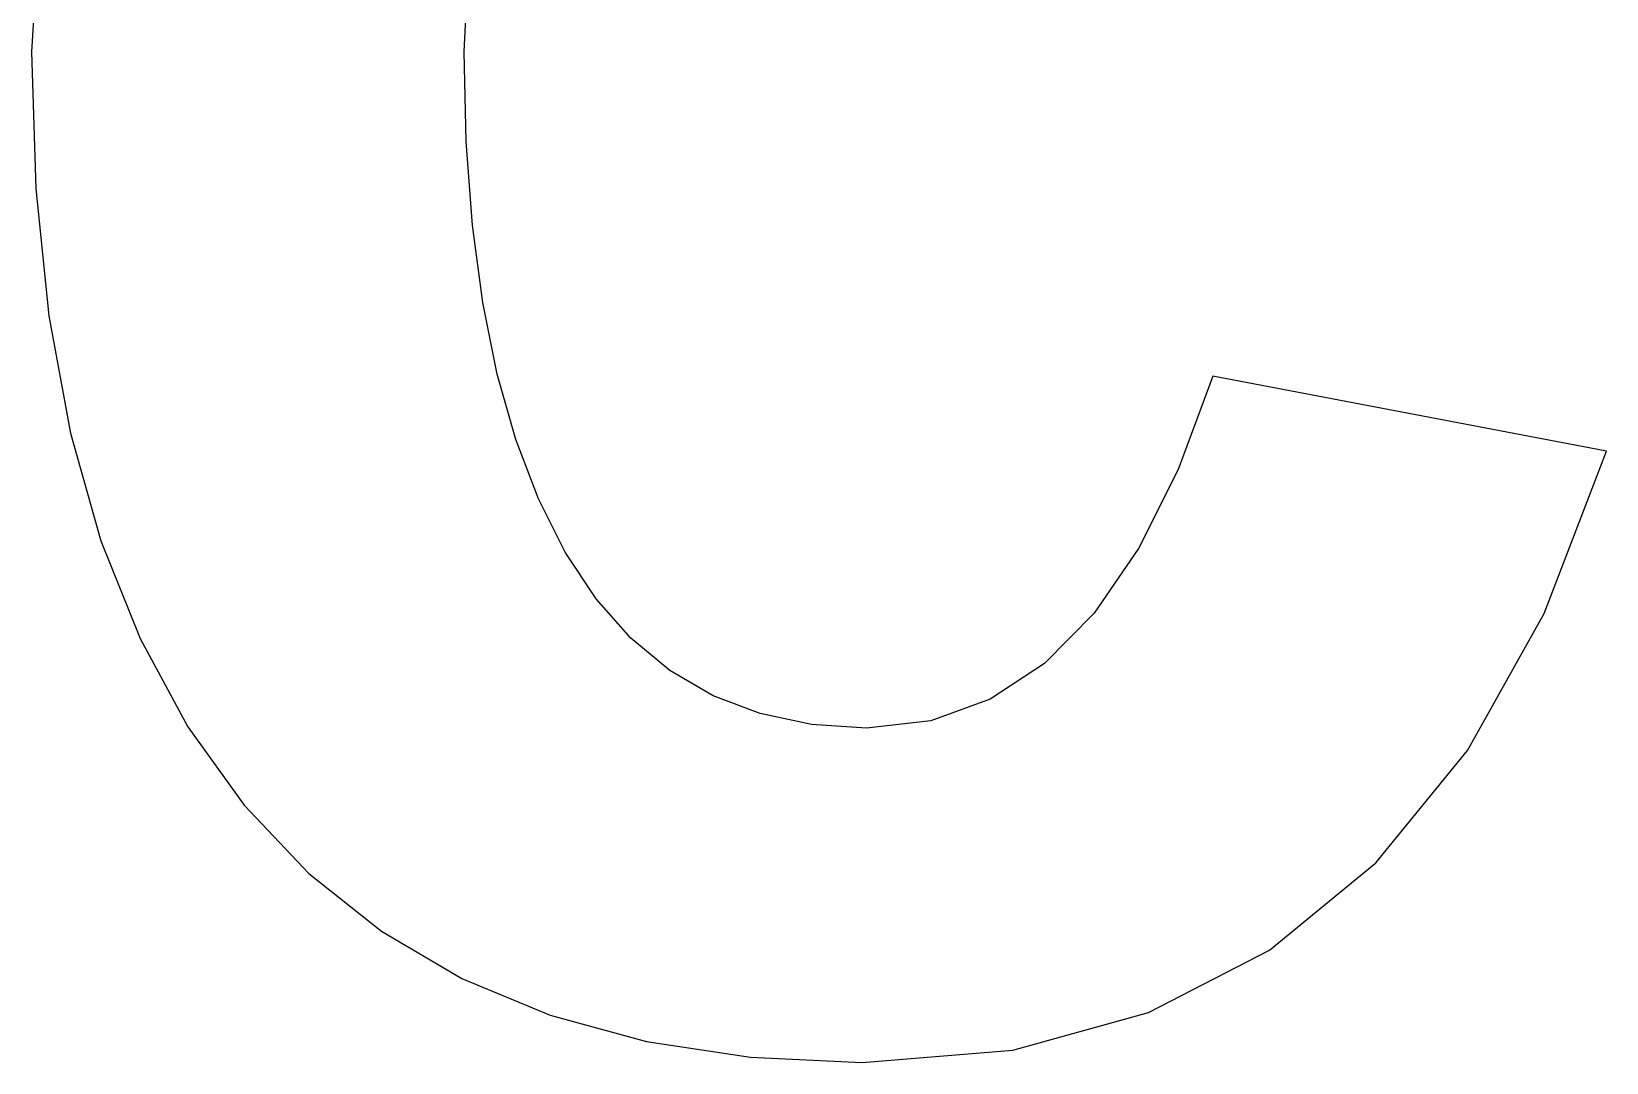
# Model space of a CAD drawing. Header units: metres. Extents: x -97 to 97, y -193 to 7.
# Drawn here: x -73.7 to 81, y -192.5 to -91.2 of the extents above; entities that cross this region are included whole.
import ezdxf

# ---------------------------------------------------------------- set-up
doc = ezdxf.new("R2010")
doc.units = ezdxf.units.M

msp = doc.modelspace()

# ---------------------------------------------------------------- linework, layer by layer
for p, q in [((-72.0751, -67.2439), (-73.718, -93.1513)), ((-31.1991, -93.1513), (-30.4123, -75.9671)), ((-73.718, -93.1513), (-73.2914, -106.602)), ((-30.9966, -101.964), (-31.1991, -93.1513)), ((-30.3891, -110.181), (-30.9966, -101.964)), ((-73.2914, -106.602), (-72.0116, -119.096)), ((-29.3768, -117.803), (-30.3891, -110.181)), ((-72.0116, -119.096), (-69.8785, -130.632)), ((-27.9595, -124.828), (-29.3768, -117.803)), ((-26.1372, -131.258), (-27.9595, -124.828)), ((42.3564, -125.038), (38.9551, -134.214)), ((81.0486, -132.41), (42.3564, -125.038)), ((-69.8785, -130.632), (-66.8922, -141.211)), ((-23.91, -137.092), (-26.1372, -131.258)), ((74.9398, -148.353), (81.0486, -132.41)), ((38.9551, -134.214), (35.0678, -141.977)), ((-21.2778, -142.331), (-23.91, -137.092)), ((-66.8922, -141.211), (-63.0526, -150.833)), ((-18.2437, -146.918), (-21.2778, -142.331)), ((35.0678, -141.977), (30.6946, -148.329)), ((-14.8104, -150.8), (-18.2437, -146.918)), ((30.6946, -148.329), (25.8353, -153.27)), ((67.3849, -161.843), (74.9398, -148.353)), ((-63.0526, -150.833), (-58.3598, -159.497)), ((-10.9781, -153.976), (-14.8104, -150.8)), ((-6.74677, -156.446), (-10.9781, -153.976)), ((25.8353, -153.27), (20.4901, -156.799)), ((-2.11635, -158.21), (-6.74677, -156.446)), ((20.4901, -156.799), (14.6589, -158.916)), ((2.9131, -159.269), (-2.11635, -158.21)), ((8.34164, -159.622), (2.9131, -159.269)), ((14.6589, -158.916), (8.34164, -159.622)), ((-58.3598, -159.497), (-52.8138, -167.204)), ((58.3838, -172.88), (67.3849, -161.843)), ((-52.8138, -167.204), (-46.4545, -173.916)), ((47.9365, -181.464), (58.3838, -172.88)), ((-46.4545, -173.916), (-39.323, -179.595)), ((-39.323, -179.595), (-31.4193, -184.241)), ((36.043, -187.596), (47.9365, -181.464)), ((-31.4193, -184.241), (-22.7434, -187.855)), ((-22.7434, -187.855), (-13.2953, -190.436)), ((22.7033, -191.275), (36.043, -187.596)), ((-13.2953, -190.436), (-3.07507, -191.985)), ((7.91737, -192.502), (22.7033, -191.275)), ((-3.07507, -191.985), (7.91737, -192.502))]:
    msp.add_line(p, q)

doc.saveas('drawing.dxf')
